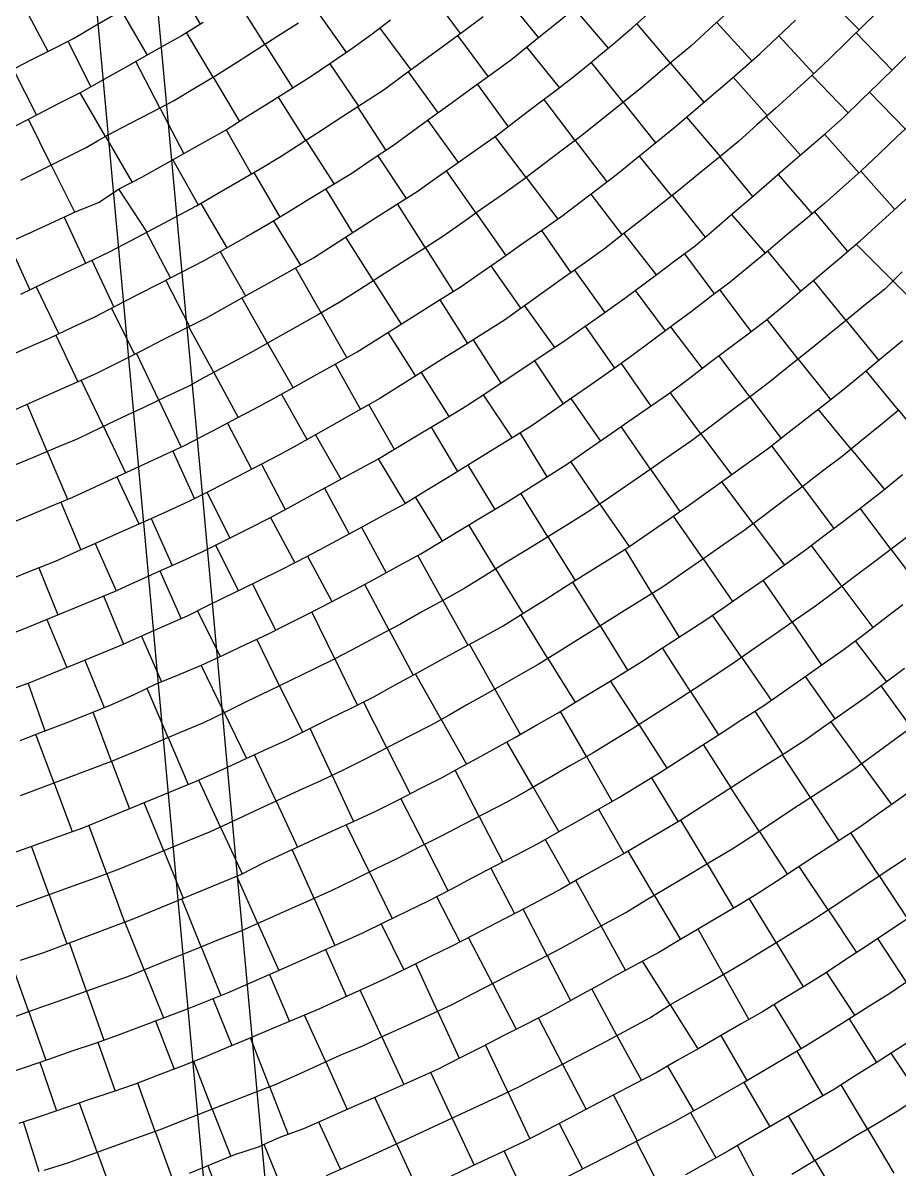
# Model space of a CAD drawing. Extents: x 720124 to 720679, y 1579628 to 1580856.
# Drawn here: x 720255.9 to 720327.2, y 1580432.8 to 1580526 of the extents above; entities that cross this region are included whole.
import ezdxf

# ---------------------------------------------------------------- set-up
doc = ezdxf.new("R2010")
doc.units = 0
doc.layers.add('10016_0502_PANTES', color=7, linetype='Continuous')
doc.layers.add('AGROCAD PLL', color=7, linetype='Continuous')
doc.layers.add('GT01-0010016-0502', color=30, linetype='Continuous', lineweight=25)

msp = doc.modelspace()

# ---------------------------------------------------------------- linework, layer by layer
at = {"layer": '10016_0502_PANTES'}
for points in [[(720276.072, 1580426.94), (720270.309, 1580489.763), (720269.554, 1580497.995), (720265.623, 1580540.84), (720261.401, 1580586.866), (720261.114, 1580589.987), (720261.399, 1580591.269), (720261.796, 1580592.856), (720262.722, 1580594.444), (720263.913, 1580595.634), (720265.235, 1580596.428), (720267.169, 1580597.032), (720267.352, 1580597.089), (720269.601, 1580597.354), (720271.85, 1580597.486), (720273.834, 1580597.089), (720276.348, 1580596.693), (720281.243, 1580595.37), (720291.165, 1580591.93), (720299.777, 1580587.864), (720304.389, 1580585.687), (720322.114, 1580576.038), (720358.755, 1580556.093)], [(720259.205, 1580556.166), (720264.001, 1580503.756), (720268.439, 1580455.262), (720274.046, 1580394.001)]]:
    msp.add_lwpolyline(points, dxfattribs=at)
at = {"layer": 'AGROCAD PLL', "color": 3, "true_color": 0x00ff00}
for points in [[(720268.19, 1580529.516), (720270.32, 1580525.898)], [(720288.964, 1580528.53), (720291.461, 1580525.125)], [(720255.918, 1580527.399), (720257.923, 1580523.68)], [(720275.575, 1580524.263), (720273.337, 1580527.786)], [(720295.222, 1580528.021), (720297.843, 1580524.771)], [(720300.762, 1580527.152), (720303.515, 1580523.924)], [(720263.876, 1580526.988), (720265.991, 1580523.372)], [(720279.744, 1580527.02), (720282.212, 1580523.568)], [(720279.744, 1580527.02), (720282.212, 1580523.568)], [(720284.94, 1580525.562), (720287.458, 1580522.182)], [(720308.596, 1580522.73), (720305.86, 1580525.949)], [(720308.596, 1580522.73), (720305.86, 1580525.949)], [(720312.349, 1580526.033), (720315.206, 1580522.91)], [(720259.54, 1580524.5), (720261.413, 1580520.793)], [(720271.358, 1580521.578), (720269.201, 1580525.202)], [(720291.259, 1580524.975), (720293.744, 1580521.608)], [(720317.404, 1580524.935), (720320.266, 1580521.856)], [(720323.701, 1580525.186), (720326.631, 1580522.152)], [(720275.575, 1580524.263), (720277.845, 1580520.691)], [(720275.575, 1580524.263), (720277.845, 1580520.691)], [(720296.886, 1580523.994), (720299.534, 1580520.732)], [(720267.026, 1580519.084), (720265.065, 1580522.849)], [(720304.748, 1580519.539), (720302.145, 1580522.802)], [(720304.748, 1580519.539), (720302.145, 1580522.802)], [(720308.596, 1580522.73), (720311.312, 1580519.535)], [(720255.088, 1580522.225), (720256.996, 1580518.495)], [(720271.358, 1580521.578), (720273.506, 1580517.967)], [(720271.358, 1580521.578), (720273.506, 1580517.967)], [(720287.229, 1580522.016), (720289.668, 1580518.657)], [(720313.7, 1580521.578), (720316.465, 1580518.452)], [(720320.111, 1580521.706), (720323.045, 1580518.67)], [(720292.889, 1580520.993), (720295.366, 1580517.55)], [(720300.83, 1580516.433), (720298.28, 1580519.779)], [(720300.83, 1580516.433), (720298.28, 1580519.779)], [(720324.781, 1580520.36), (720327.707, 1580517.355)], [(720267.026, 1580519.084), (720268.968, 1580515.354)], [(720267.026, 1580519.084), (720268.968, 1580515.354)], [(720283.115, 1580519.177), (720285.418, 1580515.613)], [(720304.748, 1580519.539), (720307.378, 1580516.241)], [(720258.177, 1580514.433), (720256.323, 1580518.149)], [(720288.841, 1580518.058), (720291.304, 1580514.635)], [(720309.899, 1580518.329), (720312.63, 1580515.132)], [(720316.38, 1580518.377), (720319.168, 1580515.235)], [(720321.127, 1580516.949), (720323.91, 1580513.786)], [(720296.84, 1580513.419), (720294.312, 1580516.758)], [(720296.84, 1580513.419), (720294.312, 1580516.758)], [(720300.83, 1580516.433), (720303.405, 1580513.054)], [(720284.758, 1580515.172), (720287.066, 1580511.716)], [(720306.039, 1580515.152), (720308.676, 1580511.908)], [(720312.599, 1580515.107), (720315.265, 1580511.881)], [(720268.073, 1580514.845), (720270.152, 1580511.189)], [(720274.664, 1580513.834), (720276.794, 1580510.193)], [(720292.764, 1580510.523), (720290.348, 1580513.959)], [(720292.764, 1580510.523), (720290.348, 1580513.959)], [(720317.351, 1580513.673), (720320.116, 1580510.457)], [(720324.069, 1580513.928), (720326.84, 1580510.827)], [(720263.689, 1580512.443), (720265.981, 1580508.976)], [(720280.548, 1580512.478), (720282.721, 1580508.926)], [(720270.35, 1580511.306), (720272.476, 1580507.695)], [(720288.637, 1580507.703), (720286.36, 1580511.264)], [(720288.637, 1580507.703), (720286.36, 1580511.264)], [(720302.106, 1580512.065), (720304.65, 1580508.737)], [(720292.764, 1580510.523), (720295.184, 1580507.083)], [(720313.559, 1580510.413), (720316.29, 1580507.261)], [(720320.316, 1580510.624), (720323.008, 1580507.395)], [(720276.278, 1580509.877), (720278.471, 1580506.292)], [(720265.939, 1580508.954), (720267.896, 1580505.24)], [(720284.416, 1580505.023), (720282.153, 1580508.563)], [(720284.416, 1580505.023), (720282.153, 1580508.563)], [(720298.081, 1580509.101), (720300.477, 1580505.661)], [(720254.702, 1580508.11), (720256.452, 1580504.282)], [(720288.637, 1580507.703), (720290.907, 1580504.152)], [(720326.699, 1580505.014), (720323.708, 1580507.993)], [(720326.699, 1580505.014), (720323.708, 1580507.993)], [(720261.485, 1580506.682), (720263.295, 1580502.87)], [(720271.94, 1580507.39), (720273.993, 1580503.78)], [(720316.479, 1580507.419), (720319.184, 1580504.175)], [(720280.153, 1580502.412), (720278.074, 1580506.069)], [(720280.153, 1580502.412), (720278.074, 1580506.069)], [(720293.978, 1580506.243), (720296.404, 1580502.761)], [(720300.78, 1580505.877), (720303.233, 1580502.436)], [(720267.523, 1580505.049), (720269.441, 1580501.3)], [(720284.416, 1580505.023), (720286.671, 1580501.496)], [(720322.882, 1580501.791), (720320.216, 1580505.045)], [(720322.882, 1580501.791), (720320.216, 1580505.045)], [(720326.699, 1580505.014), (720329.684, 1580502.041)], [(720256.973, 1580504.529), (720258.792, 1580500.695)], [(720312.604, 1580504.261), (720315.146, 1580500.872)], [(720275.802, 1580499.949), (720273.713, 1580503.623)], [(720275.802, 1580499.949), (720273.713, 1580503.623)], [(720289.817, 1580503.474), (720292.058, 1580499.91)], [(720296.706, 1580502.978), (720299.136, 1580499.579)], [(720263.079, 1580502.76), (720264.976, 1580499.05)], [(720280.153, 1580502.412), (720282.233, 1580498.755)], [(720271.414, 1580497.553), (720269.387, 1580501.273)], [(720271.414, 1580497.553), (720269.387, 1580501.273)], [(720301.643, 1580501.319), (720304.031, 1580497.904)], [(720308.6, 1580501.266), (720311.164, 1580497.88)], [(720322.882, 1580501.791), (720325.533, 1580498.556)], [(720258.573, 1580500.593), (720260.339, 1580496.801)], [(720285.586, 1580500.81), (720287.831, 1580497.262)], [(720292.541, 1580500.216), (720294.772, 1580496.689)], [(720266.951, 1580495.303), (720265.134, 1580499.13)], [(720266.951, 1580495.303), (720265.134, 1580499.13)], [(720275.802, 1580499.949), (720277.872, 1580496.309)], [(720281.303, 1580498.232), (720283.361, 1580494.549)], [(720297.513, 1580498.501), (720299.854, 1580494.994)], [(720304.584, 1580498.289), (720306.998, 1580494.823)], [(720315.055, 1580495.569), (720312.543, 1580498.918)], [(720315.055, 1580495.569), (720312.543, 1580498.918)], [(720318.991, 1580498.652), (720321.609, 1580495.354)], [(720271.414, 1580497.553), (720273.404, 1580493.901)], [(720288.305, 1580497.56), (720290.561, 1580493.972)], [(720327.158, 1580494.487), (720324.517, 1580497.703)], [(720327.158, 1580494.487), (720324.517, 1580497.703)], [(720262.437, 1580493.151), (720260.622, 1580496.927)], [(720262.437, 1580493.151), (720260.622, 1580496.927)], [(720276.941, 1580495.789), (720279.01, 1580492.086)], [(720293.346, 1580495.737), (720295.69, 1580492.226)], [(720300.481, 1580495.431), (720302.887, 1580491.978)], [(720311.053, 1580492.571), (720308.559, 1580495.918)], [(720311.053, 1580492.571), (720308.559, 1580495.918)], [(720315.055, 1580495.569), (720317.584, 1580492.197)], [(720257.869, 1580491.122), (720256.235, 1580494.976)], [(720257.869, 1580491.122), (720256.235, 1580494.976)], [(720266.951, 1580495.303), (720268.762, 1580491.486)], [(720284.05, 1580494.936), (720286.088, 1580491.31)], [(720323.294, 1580491.313), (720320.605, 1580494.566)], [(720323.294, 1580491.313), (720320.605, 1580494.566)], [(720327.158, 1580494.487), (720329.844, 1580491.214)], [(720262.437, 1580493.151), (720264.238, 1580489.406)], [(720272.527, 1580493.441), (720274.498, 1580489.679)], [(720289.098, 1580493.104), (720291.248, 1580489.491)], [(720296.344, 1580492.626), (720298.523, 1580489.063)], [(720306.963, 1580489.696), (720304.571, 1580493.152)], [(720306.963, 1580489.696), (720304.571, 1580493.152)], [(720311.053, 1580492.571), (720313.545, 1580489.227)], [(720257.869, 1580491.122), (720259.515, 1580487.242)], [(720319.327, 1580488.271), (720316.829, 1580491.601)], [(720319.327, 1580488.271), (720316.829, 1580491.601)], [(720275.299, 1580490.098), (720277.229, 1580486.406)], [(720292.087, 1580490.004), (720294.283, 1580486.414)], [(720302.847, 1580486.857), (720300.48, 1580490.311)], [(720302.847, 1580486.857), (720300.48, 1580490.311)], [(720263.531, 1580489.081), (720265.322, 1580485.235)], [(720306.963, 1580489.696), (720309.356, 1580486.238)], [(720280.417, 1580488.143), (720282.434, 1580484.427)], [(720319.327, 1580488.271), (720321.875, 1580484.873)], [(720258.977, 1580487.017), (720260.604, 1580483.125)], [(720287.824, 1580487.39), (720289.993, 1580483.844)], [(720298.617, 1580484.193), (720296.413, 1580487.735)], [(720298.617, 1580484.193), (720296.413, 1580487.735)], [(720302.847, 1580486.857), (720305.224, 1580483.389)], [(720326.534, 1580483.174), (720324.016, 1580486.509)], [(720326.534, 1580483.174), (720324.016, 1580486.509)], [(720266.33, 1580485.683), (720268.029, 1580481.865)], [(720276.025, 1580485.753), (720278.025, 1580482.069)], [(720294.36, 1580481.571), (720292.17, 1580485.15)], [(720294.36, 1580481.571), (720292.17, 1580485.15)], [(720311.244, 1580482.387), (720308.821, 1580485.865)], [(720311.244, 1580482.387), (720308.821, 1580485.865)], [(720315.332, 1580485.264), (720317.862, 1580481.891)], [(720283.449, 1580484.971), (720285.44, 1580481.261)], [(720261.766, 1580483.642), (720263.473, 1580479.806)], [(720271.557, 1580483.51), (720273.432, 1580479.797)], [(720298.617, 1580484.193), (720300.833, 1580480.633)], [(720279.043, 1580482.608), (720281.022, 1580478.92)], [(720290.062, 1580479.019), (720288.027, 1580482.679)], [(720290.062, 1580479.019), (720288.027, 1580482.679)], [(720307.109, 1580479.577), (720304.887, 1580483.171)], [(720307.109, 1580479.577), (720304.887, 1580483.171)], [(720311.244, 1580482.387), (720313.645, 1580478.94)], [(720326.534, 1580483.174), (720329.048, 1580479.844)], [(720294.36, 1580481.571), (720296.571, 1580477.957)], [(720302.862, 1580476.938), (720300.639, 1580480.511)], [(720302.862, 1580476.938), (720300.639, 1580480.511)], [(720318.491, 1580477.234), (720316.129, 1580480.658)], [(720318.491, 1580477.234), (720316.129, 1580480.658)], [(720274.576, 1580480.363), (720276.453, 1580476.592)], [(720285.684, 1580476.604), (720283.713, 1580480.321)], [(720285.684, 1580476.604), (720283.713, 1580480.321)], [(720307.109, 1580479.577), (720309.304, 1580476.027)], [(720322.542, 1580480.162), (720325.054, 1580476.813)], [(720262.451, 1580479.381), (720264.061, 1580475.451)], [(720290.062, 1580479.019), (720292.09, 1580475.37)], [(720298.615, 1580474.299), (720296.414, 1580477.859)], [(720298.615, 1580474.299), (720296.414, 1580477.859)], [(720314.377, 1580474.393), (720312.016, 1580477.815)], [(720314.377, 1580474.393), (720312.016, 1580477.815)], [(720257.831, 1580477.467), (720259.458, 1580473.554)], [(720302.862, 1580476.938), (720305.102, 1580473.339)], [(720318.491, 1580477.234), (720320.887, 1580473.761)], [(720276.771, 1580472.073), (720274.92, 1580475.851)], [(720276.771, 1580472.073), (720274.92, 1580475.851)], [(720285.684, 1580476.604), (720287.633, 1580472.928)], [(720294.287, 1580471.797), (720292.224, 1580475.443)], [(720294.287, 1580471.797), (720292.224, 1580475.443)], [(720310.221, 1580471.614), (720307.948, 1580475.151)], [(720310.221, 1580471.614), (720307.948, 1580475.151)], [(720310.221, 1580471.614), (720307.949, 1580475.151)], [(720310.221, 1580471.614), (720307.949, 1580475.151)], [(720323.634, 1580475.738), (720326.171, 1580472.386)], [(720260.925, 1580474.159), (720262.504, 1580470.304)], [(720281.268, 1580474.259), (720283.093, 1580470.51)], [(720298.615, 1580474.299), (720300.833, 1580470.713)], [(720306.016, 1580468.909), (720303.719, 1580472.484)], [(720306.016, 1580468.909), (720303.719, 1580472.484)], [(720319.562, 1580472.839), (720321.983, 1580469.363)], [(720276.771, 1580472.073), (720278.625, 1580468.287)], [(720294.287, 1580471.797), (720296.363, 1580468.13)], [(720310.221, 1580471.614), (720312.49, 1580468.081)], [(720328.188, 1580468.691), (720325.737, 1580472.066)], [(720285.506, 1580467.018), (720283.593, 1580470.758)], [(720285.506, 1580467.018), (720283.593, 1580470.758)], [(720289.936, 1580469.334), (720291.99, 1580465.706)], [(720301.743, 1580466.312), (720299.633, 1580469.982)], [(720301.743, 1580466.312), (720299.633, 1580469.982)], [(720315.451, 1580469.993), (720317.727, 1580466.469)], [(720281.039, 1580464.772), (720279.256, 1580468.601)], [(720281.039, 1580464.772), (720279.256, 1580468.601)], [(720306.016, 1580468.909), (720308.291, 1580465.367)], [(720324.146, 1580465.749), (720321.668, 1580469.138)], [(720258.422, 1580464.148), (720256.934, 1580468.113)], [(720258.422, 1580464.148), (720256.934, 1580468.113)], [(720267.709, 1580467.851), (720269.331, 1580464.028)], [(720285.506, 1580467.018), (720287.41, 1580463.294)], [(720311.249, 1580467.283), (720313.509, 1580463.771)], [(720276.498, 1580462.68), (720274.736, 1580466.463)], [(720276.498, 1580462.68), (720274.736, 1580466.463)], [(720301.743, 1580466.312), (720303.838, 1580462.669)], [(720319.985, 1580462.976), (720317.719, 1580466.463)], [(720293.012, 1580461.442), (720291.067, 1580465.198)], [(720293.012, 1580461.442), (720291.067, 1580465.198)], [(720258.422, 1580464.148), (720259.902, 1580460.206)], [(720271.961, 1580460.578), (720270.187, 1580464.388)], [(720271.961, 1580460.578), (720270.187, 1580464.388)], [(720297.406, 1580463.824), (720299.496, 1580460.19)], [(720307.039, 1580464.586), (720309.203, 1580461.012)], [(720315.802, 1580460.238), (720313.49, 1580463.759)], [(720288.566, 1580459.154), (720286.646, 1580462.908)], [(720288.566, 1580459.154), (720286.646, 1580462.908)], [(720319.985, 1580462.976), (720322.278, 1580459.45)], [(720319.985, 1580462.976), (720322.278, 1580459.45)], [(720267.352, 1580458.642), (720265.747, 1580462.56)], [(720267.352, 1580458.642), (720265.747, 1580462.56)], [(720302.736, 1580462.04), (720304.803, 1580458.42)], [(720293.012, 1580461.442), (720294.933, 1580457.73)], [(720262.712, 1580456.781), (720261.256, 1580460.72)], [(720262.712, 1580456.781), (720261.256, 1580460.72)], [(720271.961, 1580460.578), (720273.729, 1580456.782)], [(720315.802, 1580460.238), (720318.105, 1580456.732)], [(720315.802, 1580460.238), (720318.105, 1580456.732)], [(720325.58, 1580456.606), (720323.27, 1580460.101)], [(720288.566, 1580459.154), (720290.48, 1580455.411)], [(720258.015, 1580455.065), (720256.579, 1580459.016)], [(720258.015, 1580455.065), (720256.579, 1580459.016)], [(720267.352, 1580458.642), (720268.931, 1580454.789)], [(720307.267, 1580455.031), (720305.135, 1580458.614)], [(720293.971, 1580457.229), (720295.893, 1580453.539)], [(720311.563, 1580457.588), (720313.713, 1580453.975)], [(720311.563, 1580457.588), (720313.713, 1580453.975)], [(720321.412, 1580453.844), (720319.064, 1580457.361)], [(720262.712, 1580456.781), (720264.162, 1580452.855)], [(720275.008, 1580452.746), (720273.297, 1580456.592)], [(720275.008, 1580452.746), (720273.297, 1580456.592)], [(720284.095, 1580456.917), (720285.944, 1580453.142)], [(720325.58, 1580456.606), (720327.89, 1580453.11)], [(720325.58, 1580456.606), (720327.89, 1580453.11)], [(720302.938, 1580452.53), (720300.896, 1580456.226)], [(720258.015, 1580455.065), (720259.464, 1580451.08)], [(720270.39, 1580450.83), (720268.812, 1580454.74)], [(720270.39, 1580450.83), (720268.812, 1580454.74)], [(720279.576, 1580454.778), (720281.276, 1580450.956)], [(720289.537, 1580454.92), (720291.456, 1580451.234)], [(720307.267, 1580455.031), (720309.408, 1580451.432)], [(720307.267, 1580455.031), (720309.408, 1580451.432)], [(720317.183, 1580451.179), (720315.008, 1580454.747)], [(720298.546, 1580450.14), (720296.588, 1580453.901)], [(720321.412, 1580453.844), (720323.733, 1580450.368)], [(720321.412, 1580453.844), (720323.733, 1580450.368)], [(720265.755, 1580448.953), (720264.178, 1580452.861)], [(720265.755, 1580448.953), (720264.178, 1580452.861)], [(720275.008, 1580452.746), (720276.71, 1580448.917)], [(720285.053, 1580452.707), (720286.873, 1580448.97)], [(720294.105, 1580447.844), (720292.151, 1580451.596)], [(720312.908, 1580448.586), (720310.834, 1580452.274)], [(720261.065, 1580447.222), (720259.674, 1580451.159)], [(720261.065, 1580447.222), (720259.674, 1580451.159)], [(720317.183, 1580451.179), (720319.378, 1580447.577)], [(720317.183, 1580451.179), (720319.378, 1580447.577)], [(720325.448, 1580451.503), (720327.78, 1580447.973)], [(720280.514, 1580450.612), (720282.231, 1580446.803)], [(720256.354, 1580445.548), (720254.946, 1580449.509)], [(720256.354, 1580445.548), (720254.946, 1580449.509)], [(720265.755, 1580448.953), (720267.329, 1580445.056)], [(720289.637, 1580445.601), (720287.866, 1580449.455)], [(720308.562, 1580446.114), (720306.323, 1580449.674)], [(720294.105, 1580447.844), (720296.039, 1580444.13)], [(720294.105, 1580447.844), (720296.039, 1580444.13)], [(720312.908, 1580448.586), (720314.967, 1580444.922)], [(720312.908, 1580448.586), (720314.967, 1580444.922)], [(720321.278, 1580448.743), (720323.573, 1580445.271)], [(720261.065, 1580447.222), (720262.47, 1580443.252)], [(720285.095, 1580443.511), (720283.328, 1580447.306)], [(720308.562, 1580446.114), (720310.815, 1580442.531)], [(720308.562, 1580446.114), (720310.815, 1580442.531)], [(720317.015, 1580446.131), (720319.203, 1580442.554)], [(720256.354, 1580445.548), (720257.75, 1580441.622)], [(720280.528, 1580441.478), (720278.81, 1580445.283)], [(720289.637, 1580445.601), (720291.399, 1580441.768)], [(720289.637, 1580445.601), (720291.399, 1580441.768)], [(720299.802, 1580441.3), (720297.847, 1580445.055)], [(720266.685, 1580444.81), (720268.179, 1580440.892)], [(720323.12, 1580444.987), (720325.36, 1580441.425)], [(720304.233, 1580443.616), (720306.219, 1580439.958)], [(720304.233, 1580443.616), (720306.219, 1580439.958)], [(720312.693, 1580443.617), (720314.796, 1580439.959)], [(720261.992, 1580443.085), (720263.384, 1580439.105)], [(720295.348, 1580439.03), (720293.531, 1580442.857)], [(720318.867, 1580442.358), (720320.997, 1580438.717)], [(720257.265, 1580441.456), (720258.62, 1580437.493)], [(720271.297, 1580437.64), (720269.794, 1580441.521)], [(720328.872, 1580438.675), (720326.561, 1580442.194)], [(720299.802, 1580441.3), (720301.722, 1580437.613)], [(720299.802, 1580441.3), (720301.722, 1580437.613)], [(720308.358, 1580441.126), (720310.462, 1580437.489)], [(720266.637, 1580435.827), (720265.224, 1580439.735)], [(720275.953, 1580439.462), (720277.469, 1580435.569)], [(720275.953, 1580439.462), (720277.469, 1580435.569)], [(720314.559, 1580439.821), (720316.677, 1580436.201)], [(720324.629, 1580436.031), (720322.494, 1580439.619)], [(720286.284, 1580434.806), (720284.526, 1580438.592)], [(720295.348, 1580439.03), (720297.151, 1580435.23)], [(720295.348, 1580439.03), (720297.151, 1580435.23)], [(720303.946, 1580438.774), (720305.879, 1580435.063)], [(720290.819, 1580436.911), (720292.604, 1580433.065)], [(720290.819, 1580436.911), (720292.604, 1580433.065)], [(720310.213, 1580437.349), (720312.284, 1580433.675)], [(720320.337, 1580433.466), (720318.185, 1580437.083)], [(720257.194, 1580432.542), (720255.936, 1580436.591)], [(720266.637, 1580435.827), (720268.077, 1580431.842)], [(720266.637, 1580435.827), (720268.077, 1580431.842)], [(720281.727, 1580432.747), (720279.968, 1580436.576)], [(720299.515, 1580436.458), (720301.425, 1580432.768)], [(720324.629, 1580436.031), (720326.77, 1580432.434)], [(720324.629, 1580436.031), (720326.77, 1580432.434)], [(720261.936, 1580434.125), (720263.36, 1580430.208)], [(720261.936, 1580434.125), (720263.36, 1580430.208)], [(720277.113, 1580430.825), (720275.53, 1580434.758)], [(720295.046, 1580434.218), (720296.824, 1580430.452)], [(720316.03, 1580430.929), (720314.036, 1580434.667)], [(720272.434, 1580429.062), (720270.949, 1580433.019)], [(720320.337, 1580433.466), (720322.47, 1580429.881)], [(720320.337, 1580433.466), (720322.47, 1580429.881)]]:
    msp.add_lwpolyline(points, dxfattribs=at)
at = {"layer": 'AGROCAD PLL', "color": 5, "true_color": 0x0000ff}
for points in [[(720321.034, 1580528.374), (720323.943, 1580525.419)], [(720280.867, 1580522.664), (720283.187, 1580519.223)], [(720262.597, 1580516.764), (720260.538, 1580520.306)], [(720276.667, 1580519.953), (720278.869, 1580516.436)], [(720272.431, 1580517.296), (720274.449, 1580513.708)], [(720259.25, 1580510.189), (720260.973, 1580506.439)], [(720309.72, 1580507.213), (720312.165, 1580503.932)], [(720305.709, 1580504.228), (720308.163, 1580500.935)], [(720318.991, 1580498.652), (720316.445, 1580501.859)], [(720318.991, 1580498.652), (720316.445, 1580501.859)], [(720279.698, 1580492.473), (720281.749, 1580488.867)], [(720270.865, 1580487.788), (720272.71, 1580484.09)], [(720322.542, 1580480.162), (720320.053, 1580483.481)], [(720322.542, 1580480.162), (720320.053, 1580483.481)], [(720257.179, 1580481.654), (720258.713, 1580477.833)], [(720270.089, 1580478.157), (720271.932, 1580474.455)], [(720265.534, 1580476.098), (720267.16, 1580472.391)], [(720256.301, 1580472.257), (720257.667, 1580468.395)], [(720272.274, 1580469.887), (720274.087, 1580466.165)], [(720263.1, 1580465.914), (720264.544, 1580462.067)], [(720324.146, 1580465.749), (720326.589, 1580462.407)], [(720324.146, 1580465.749), (720326.589, 1580462.407)], [(720281.039, 1580464.772), (720282.777, 1580461.04)], [(720276.498, 1580462.68), (720278.233, 1580458.954)], [(720311.563, 1580457.588), (720309.442, 1580461.153)], [(720311.563, 1580457.588), (720309.442, 1580461.153)], [(720298.391, 1580459.566), (720300.429, 1580455.955)], [(720302.938, 1580452.53), (720304.932, 1580448.92)], [(720302.938, 1580452.53), (720304.932, 1580448.92)], [(720298.546, 1580450.14), (720300.462, 1580446.462)], [(720298.546, 1580450.14), (720300.462, 1580446.462)], [(720275.945, 1580448.581), (720277.589, 1580444.773)], [(720271.343, 1580446.626), (720272.889, 1580442.801)], [(720290.819, 1580436.911), (720289.095, 1580440.624)], [(720271.297, 1580437.64), (720272.794, 1580433.774)], [(720271.297, 1580437.64), (720272.794, 1580433.774)]]:
    msp.add_lwpolyline(points, dxfattribs=at)
at = {"layer": 'AGROCAD PLL', "color": 1, "true_color": 0xff0000}
for points in [[(720262.597, 1580516.764), (720264.775, 1580513.017)], [(720262.597, 1580516.764), (720264.775, 1580513.017)], [(720278.914, 1580516.465), (720281.207, 1580512.88)], [(720258.177, 1580514.433), (720260.099, 1580510.579)], [(720258.177, 1580514.433), (720260.099, 1580510.579)], [(720296.84, 1580513.419), (720299.408, 1580510.026)], [(720308.725, 1580511.946), (720311.4, 1580508.553)], [(720304.798, 1580508.852), (720307.431, 1580505.512)], [(720268.074, 1580491.169), (720269.859, 1580487.286)], [(720323.294, 1580491.313), (720326.006, 1580488.032)], [(720284.806, 1580490.539), (720287.002, 1580486.888)], [(720315.332, 1580485.264), (720312.775, 1580488.674)], [(720315.332, 1580485.264), (720312.775, 1580488.674)], [(720267.02, 1580481.41), (720268.77, 1580477.529)], [(720281.268, 1580474.259), (720279.4, 1580478.096)], [(720281.268, 1580474.259), (720279.4, 1580478.096)], [(720314.377, 1580474.393), (720316.791, 1580470.893)], [(720272.274, 1580469.887), (720270.397, 1580473.741)], [(720272.274, 1580469.887), (720270.397, 1580473.741)], [(720289.936, 1580469.334), (720287.838, 1580473.04)], [(720289.936, 1580469.334), (720287.838, 1580473.04)], [(720267.709, 1580467.851), (720266.008, 1580471.863)], [(720267.709, 1580467.851), (720266.008, 1580471.863)], [(720263.1, 1580465.914), (720261.596, 1580469.921)], [(720263.1, 1580465.914), (720261.596, 1580469.921)], [(720297.406, 1580463.824), (720295.278, 1580467.525)], [(720297.406, 1580463.824), (720295.278, 1580467.525)], [(720284.095, 1580456.917), (720282.204, 1580460.776)], [(720284.095, 1580456.917), (720282.204, 1580460.776)], [(720279.576, 1580454.778), (720277.805, 1580458.758)], [(720279.576, 1580454.778), (720277.805, 1580458.758)], [(720270.39, 1580450.83), (720271.982, 1580446.885)], [(720304.233, 1580443.616), (720302.174, 1580447.409)], [(720275.953, 1580439.462), (720274.406, 1580443.433)], [(720285.095, 1580443.511), (720286.895, 1580439.646)], [(720285.095, 1580443.511), (720286.895, 1580439.646)], [(720280.528, 1580441.478), (720282.277, 1580437.603)], [(720280.528, 1580441.478), (720282.277, 1580437.603)], [(720261.936, 1580434.125), (720260.482, 1580438.125)], [(720286.284, 1580434.806), (720288.081, 1580430.934)], [(720286.284, 1580434.806), (720288.081, 1580430.934)], [(720305.79, 1580435.018), (720307.738, 1580431.232)]]:
    msp.add_lwpolyline(points, dxfattribs=at)
at = {"layer": 'GT01-0010016-0502'}
for points in [[(720325.852, 1580527.275), (720324.419, 1580525.879), (720322.985, 1580524.494), (720321.551, 1580523.098), (720320.106, 1580521.702), (720318.618, 1580520.372), (720317.129, 1580519.042), (720315.63, 1580517.712), (720314.141, 1580516.382), (720312.599, 1580515.106), (720311.056, 1580513.842), (720309.513, 1580512.567), (720307.937, 1580511.325), (720306.372, 1580510.094), (720304.797, 1580508.851), (720303.221, 1580507.62), (720301.591, 1580506.455), (720299.971, 1580505.301), (720298.341, 1580504.135), (720296.711, 1580502.981), (720295.081, 1580501.816), (720293.385, 1580500.75), (720291.7, 1580499.683), (720290.004, 1580498.628), (720288.308, 1580497.562), (720286.612, 1580496.496), (720284.927, 1580495.429), (720283.188, 1580494.451), (720281.437, 1580493.462), (720279.697, 1580492.473), (720277.958, 1580491.495), (720276.722, 1580490.842), (720271.233, 1580487.972), (720269.449, 1580487.082), (720267.621, 1580486.258), (720265.794, 1580485.445), (720263.966, 1580484.632), (720262.139, 1580483.808), (720260.311, 1580482.995), (720258.495, 1580482.182), (720256.634, 1580481.436), (720254.773, 1580480.7)], [(720254.411, 1580485.101), (720256.25, 1580485.87), (720258.099, 1580486.65), (720259.938, 1580487.419), (720261.754, 1580488.253), (720263.571, 1580489.099), (720265.387, 1580489.934), (720267.204, 1580490.769), (720269.021, 1580491.604), (720270.439, 1580492.347), (720271.857, 1580493.09), (720273.275, 1580493.833), (720274.682, 1580494.576), (720276.1, 1580495.319), (720277.851, 1580496.297), (720279.59, 1580497.275), (720281.341, 1580498.253), (720283.081, 1580499.231), (720284.777, 1580500.298), (720286.462, 1580501.364), (720288.157, 1580502.43), (720289.853, 1580503.496), (720291.549, 1580504.551), (720293.19, 1580505.695), (720294.831, 1580506.838), (720296.473, 1580507.981), (720298.114, 1580509.125), (720299.755, 1580510.268), (720301.234, 1580511.399), (720302.714, 1580512.529), (720304.204, 1580513.66), (720308.968, 1580517.533), (720313.6, 1580521.49), (720314.724, 1580522.484), (720315.849, 1580523.479), (720317.305, 1580524.842), (720318.771, 1580526.205)], [(720300.343, 1580526.796), (720299.175, 1580525.845), (720298.007, 1580524.905), (720296.85, 1580523.965), (720295.682, 1580523.014), (720294.063, 1580521.838), (720292.443, 1580520.673), (720290.824, 1580519.496), (720289.205, 1580518.32), (720287.585, 1580517.155), (720285.966, 1580515.979), (720284.303, 1580514.868), (720282.64, 1580513.747), (720280.933, 1580512.714), (720279.226, 1580511.67), (720277.519, 1580510.637), (720275.813, 1580509.592), (720274.073, 1580508.603), (720272.333, 1580507.614), (720270.594, 1580506.625), (720268.821, 1580505.713), (720267.037, 1580504.801), (720265.254, 1580503.888), (720263.481, 1580502.965), (720261.698, 1580502.053), (720259.892, 1580501.207), (720258.076, 1580500.361), (720256.248, 1580499.549), (720254.42, 1580498.736)], [(720254.589, 1580494.244), (720256.417, 1580495.057), (720258.245, 1580495.87), (720260.072, 1580496.683), (720261.9, 1580497.496), (720263.683, 1580498.397), (720265.467, 1580499.298), (720267.251, 1580500.199), (720269.045, 1580501.1), (720270.829, 1580502.001), (720272.568, 1580502.979), (720274.308, 1580503.957), (720276.059, 1580504.935), (720277.798, 1580505.913), (720279.538, 1580506.892), (720281.223, 1580507.969), (720282.908, 1580509.046), (720284.593, 1580510.134), (720286.278, 1580511.212), (720287.963, 1580512.289), (720289.604, 1580513.432), (720291.234, 1580514.586), (720292.875, 1580515.741), (720294.506, 1580516.895), (720296.092, 1580518.104), (720297.679, 1580519.324), (720299.276, 1580520.534), (720300.863, 1580521.754), (720301.891, 1580522.593), (720302.92, 1580523.443), (720303.959, 1580524.282), (720305.459, 1580525.601), (720306.969, 1580526.909)], [(720254.669, 1580522.011), (720256.452, 1580522.923), (720258.225, 1580523.835), (720260.009, 1580524.737), (720261.737, 1580525.748), (720263.466, 1580526.748)], [(720285.801, 1580526.203), (720284.192, 1580525.005), (720282.584, 1580523.817), (720280.932, 1580522.707), (720279.269, 1580521.586), (720277.573, 1580520.52), (720275.888, 1580519.465), (720274.192, 1580518.398), (720272.496, 1580517.332), (720270.756, 1580516.354), (720269.006, 1580515.376), (720267.266, 1580514.386), (720265.526, 1580513.408), (720263.754, 1580512.485), (720262.09, 1580511.386), (720260.23, 1580510.639), (720258.413, 1580509.804), (720256.597, 1580508.981), (720254.78, 1580508.146)], [(720313.197, 1580526.809), (720311.72, 1580525.457), (720310.242, 1580524.105), (720308.871, 1580522.964), (720306.274, 1580520.757), (720301.37, 1580516.845), (720299.783, 1580515.635), (720298.186, 1580514.437), (720296.588, 1580513.228), (720294.958, 1580512.074), (720293.328, 1580510.919), (720291.687, 1580509.765), (720290.056, 1580508.611), (720288.371, 1580507.534), (720286.686, 1580506.468), (720284.991, 1580505.39), (720283.306, 1580504.313), (720281.621, 1580503.247), (720279.881, 1580502.258), (720278.141, 1580501.268), (720276.402, 1580500.29), (720274.662, 1580499.301), (720273.341, 1580498.592), (720272.02, 1580497.883), (720270.698, 1580497.163), (720269.377, 1580496.455), (720267.572, 1580495.598), (720265.766, 1580494.741), (720263.96, 1580493.884), (720262.155, 1580493.016), (720260.349, 1580492.159), (720258.5, 1580491.39), (720256.661, 1580490.61), (720254.812, 1580489.841)], [(720255.702, 1580503.926), (720257.508, 1580504.783), (720259.313, 1580505.651), (720261.119, 1580506.508), (720262.924, 1580507.365), (720264.697, 1580508.299), (720266.47, 1580509.233), (720268.231, 1580510.167), (720270.004, 1580511.102), (720271.722, 1580512.113), (720273.45, 1580513.124), (720275.179, 1580514.135), (720276.897, 1580515.157), (720278.571, 1580516.246), (720280.256, 1580517.323), (720281.93, 1580518.411), (720283.615, 1580519.499), (720285.289, 1580520.588), (720286.897, 1580521.775), (720288.516, 1580522.951), (720290.125, 1580524.138), (720291.733, 1580525.326), (720293.353, 1580526.502)], [(720270.542, 1580526.035), (720268.846, 1580524.98), (720267.374, 1580524.148), (720265.892, 1580523.316), (720264.421, 1580522.485), (720262.95, 1580521.653), (720260.598, 1580520.337), (720258.814, 1580519.425), (720257.031, 1580518.513), (720255.258, 1580517.601)], [(720255.718, 1580513.211), (720257.512, 1580514.101), (720259.296, 1580514.991), (720261.09, 1580515.882), (720261.949, 1580516.387), (720262.819, 1580516.893), (720264.592, 1580517.816), (720266.364, 1580518.739), (720268.137, 1580519.662), (720269.855, 1580520.684), (720271.573, 1580521.706), (720273.257, 1580522.784), (720274.942, 1580523.861), (720276.638, 1580524.938), (720278.323, 1580526.004)], [(720254.543, 1580476.171), (720255.953, 1580476.693), (720257.791, 1580477.451), (720259.641, 1580478.219), (720261.491, 1580478.988), (720263.34, 1580479.746), (720265.168, 1580480.57), (720266.984, 1580481.394), (720268.812, 1580482.218), (720270.628, 1580483.042), (720272.412, 1580483.943), (720274.207, 1580484.833), (720275.99, 1580485.734), (720277.752, 1580486.69), (720279.502, 1580487.646), (720281.264, 1580488.602), (720283.015, 1580489.558), (720284.765, 1580490.514), (720286.483, 1580491.548), (720288.201, 1580492.57), (720289.919, 1580493.592), (720291.647, 1580494.614), (720293.311, 1580495.714), (720294.974, 1580496.824), (720296.648, 1580497.923), (720298.311, 1580499.033), (720299.974, 1580500.132), (720301.196, 1580501.006), (720302.43, 1580501.869), (720303.653, 1580502.732), (720304.875, 1580503.606), (720307.384, 1580505.477), (720308.982, 1580506.664), (720310.59, 1580507.862), (720312.111, 1580509.159), (720313.621, 1580510.467), (720315.143, 1580511.775), (720316.653, 1580513.073), (720318.174, 1580514.381), (720319.695, 1580515.689), (720321.194, 1580517.008), (720322.693, 1580518.327), (720324.127, 1580519.723), (720325.561, 1580521.119), (720326.995, 1580522.504), (720328.429, 1580523.9)], [(720328.48, 1580518.079), (720327.025, 1580516.716), (720325.569, 1580515.342), (720324.113, 1580513.968), (720322.625, 1580512.638), (720321.136, 1580511.308), (720319.594, 1580510.022), (720318.062, 1580508.747), (720316.53, 1580507.461), (720314.987, 1580506.174), (720313.455, 1580504.899), (720311.857, 1580503.701), (720310.26, 1580502.503), (720308.651, 1580501.304), (720307.054, 1580500.095), (720305.456, 1580498.897), (720303.815, 1580497.754), (720302.174, 1580496.61), (720300.533, 1580495.467), (720298.892, 1580494.324), (720297.25, 1580493.181), (720295.544, 1580492.136), (720293.848, 1580491.092), (720292.141, 1580490.037), (720290.434, 1580488.993), (720288.738, 1580487.949), (720287.031, 1580486.904), (720285.27, 1580485.948), (720283.508, 1580485.003), (720281.746, 1580484.058), (720279.985, 1580483.113), (720278.223, 1580482.168), (720276.73, 1580481.424), (720275.236, 1580480.692), (720273.742, 1580479.948), (720272.238, 1580479.216), (720270.744, 1580478.483), (720269.25, 1580477.74), (720267.423, 1580476.938), (720265.595, 1580476.125), (720263.768, 1580475.323), (720261.918, 1580474.565), (720260.068, 1580473.807), (720258.219, 1580473.039), (720256.369, 1580472.281), (720254.476, 1580471.611)], [(720255.665, 1580467.627), (720257.526, 1580468.34), (720259.398, 1580469.065), (720261.259, 1580469.779), (720263.108, 1580470.558), (720264.947, 1580471.349), (720266.741, 1580472.217), (720268.591, 1580472.986), (720270.43, 1580473.755), (720272.246, 1580474.601), (720274.052, 1580475.447), (720275.868, 1580476.293), (720277.297, 1580477.025), (720278.715, 1580477.745), (720280.144, 1580478.477), (720281.573, 1580479.198), (720282.992, 1580479.93), (720284.753, 1580480.886), (720286.504, 1580481.842), (720288.265, 1580482.809), (720289.972, 1580483.832), (720291.69, 1580484.865), (720293.408, 1580485.887), (720295.125, 1580486.92), (720296.81, 1580487.986), (720298.506, 1580489.053), (720300.202, 1580490.119), (720301.843, 1580491.251), (720303.485, 1580492.394), (720305.126, 1580493.538), (720306.778, 1580494.67), (720308.419, 1580495.813), (720310.017, 1580497.011), (720311.614, 1580498.221), (720313.211, 1580499.419), (720314.809, 1580500.617), (720316.406, 1580501.826), (720317.938, 1580503.113), (720319.46, 1580504.41), (720320.992, 1580505.696), (720322.524, 1580506.982), (720324.045, 1580508.279), (720325.522, 1580509.631), (720327, 1580510.972), (720328.466, 1580512.324)], [(720327.434, 1580505.753), (720326.022, 1580504.335), (720324.468, 1580503.082), (720322.914, 1580501.817), (720321.371, 1580500.553), (720319.807, 1580499.3), (720318.242, 1580498.058), (720316.688, 1580496.805), (720315.091, 1580495.595), (720313.493, 1580494.397), (720311.896, 1580493.199), (720310.287, 1580492.001), (720308.646, 1580490.857), (720307.005, 1580489.725), (720305.353, 1580488.582), (720303.712, 1580487.45), (720302.06, 1580486.317), (720300.364, 1580485.262), (720298.657, 1580484.218), (720296.961, 1580483.163), (720295.254, 1580482.118), (720293.547, 1580481.074), (720291.851, 1580480.019), (720290.101, 1580479.041), (720288.361, 1580478.074), (720286.61, 1580477.095), (720284.849, 1580476.161), (720283.076, 1580475.216), (720281.314, 1580474.282), (720279.509, 1580473.403), (720277.714, 1580472.535), (720275.92, 1580471.656), (720274.114, 1580470.788), (720272.32, 1580469.909), (720270.514, 1580469.03), (720268.676, 1580468.261), (720266.837, 1580467.481), (720264.987, 1580466.702), (720263.149, 1580465.933), (720261.277, 1580465.23), (720259.405, 1580464.517), (720257.534, 1580463.814), (720255.662, 1580463.111)], [(720255.098, 1580458.48), (720256.981, 1580459.161), (720258.864, 1580459.831), (720260.747, 1580460.511), (720262.596, 1580461.269), (720264.446, 1580462.027), (720266.295, 1580462.784), (720268.145, 1580463.542), (720269.995, 1580464.3), (720271.822, 1580465.135), (720273.639, 1580465.959), (720275.455, 1580466.794), (720277.283, 1580467.618), (720279.066, 1580468.508), (720280.861, 1580469.398), (720282.645, 1580470.288), (720284.439, 1580471.178), (720286.19, 1580472.145), (720287.951, 1580473.101), (720289.702, 1580474.068), (720291.453, 1580475.024), (720293.214, 1580475.98), (720294.965, 1580476.948), (720296.661, 1580478.014), (720298.357, 1580479.069), (720300.042, 1580480.135), (720301.738, 1580481.202), (720303.433, 1580482.257), (720305.129, 1580483.323), (720306.771, 1580484.455), (720308.423, 1580485.588), (720310.064, 1580486.731), (720311.694, 1580487.896), (720313.313, 1580489.061), (720314.944, 1580490.227), (720316.563, 1580491.392), (720318.139, 1580492.634), (720319.714, 1580493.865), (720321.279, 1580495.096), (720322.855, 1580496.328), (720324.398, 1580497.603), (720325.93, 1580498.889), (720327.472, 1580500.164)], [(720327.209, 1580494.529), (720325.655, 1580493.254), (720324.112, 1580491.989), (720322.57, 1580490.714), (720320.972, 1580489.516), (720319.375, 1580488.307), (720317.777, 1580487.109), (720316.18, 1580485.899), (720314.582, 1580484.701), (720312.941, 1580483.558), (720311.3, 1580482.426), (720309.658, 1580481.282), (720308.017, 1580480.139), (720306.311, 1580479.084), (720304.615, 1580478.029), (720302.919, 1580476.973), (720301.223, 1580475.918), (720299.527, 1580474.863), (720297.82, 1580473.808), (720296.371, 1580472.976), (720294.921, 1580472.155), (720293.471, 1580471.335), (720292.021, 1580470.514), (720290.572, 1580469.693), (720289.122, 1580468.873), (720287.349, 1580467.961), (720285.566, 1580467.049), (720283.782, 1580466.137), (720282.009, 1580465.225), (720280.193, 1580464.379), (720278.376, 1580463.544), (720276.56, 1580462.709), (720274.743, 1580461.863), (720272.927, 1580461.028), (720271.11, 1580460.182), (720269.261, 1580459.424), (720267.411, 1580458.666), (720265.561, 1580457.908), (720263.712, 1580457.151), (720261.84, 1580456.459), (720259.957, 1580455.779), (720258.075, 1580455.087), (720256.203, 1580454.407), (720254.32, 1580453.726)], [(720255.693, 1580449.754), (720257.598, 1580450.379), (720259.47, 1580451.082), (720261.341, 1580451.785), (720263.213, 1580452.498), (720265.085, 1580453.201), (720266.235, 1580453.676), (720273.61, 1580456.721), (720275.567, 1580457.731), (720277.384, 1580458.566), (720279.211, 1580459.401), (720281.028, 1580460.236), (720282.845, 1580461.071), (720284.661, 1580461.895), (720286.445, 1580462.807), (720288.228, 1580463.708), (720290.012, 1580464.62), (720291.408, 1580465.385), (720292.815, 1580466.161), (720295.962, 1580467.904), (720297.712, 1580468.893), (720299.452, 1580469.871), (720300.815, 1580470.702), (720302.179, 1580471.544), (720303.542, 1580472.375), (720304.905, 1580473.217), (720306.268, 1580474.059), (720307.943, 1580475.147), (720309.627, 1580476.236), (720311.301, 1580477.324), (720312.932, 1580478.445), (720314.562, 1580479.577), (720316.204, 1580480.709), (720319.582, 1580483.118), (720321.169, 1580484.338), (720322.766, 1580485.548), (720324.353, 1580486.768), (720325.939, 1580487.977), (720327.482, 1580489.252)], [(720328.376, 1580484.568), (720326.779, 1580483.359), (720325.192, 1580482.161), (720323.594, 1580480.951), (720321.997, 1580479.753), (720320.399, 1580478.544), (720318.747, 1580477.411), (720317.106, 1580476.279), (720315.454, 1580475.136), (720313.813, 1580474.004), (720312.161, 1580472.871), (720310.519, 1580471.806), (720308.877, 1580470.751), (720307.224, 1580469.685), (720305.582, 1580468.63), (720302.201, 1580466.575), (720300.461, 1580465.575), (720298.732, 1580464.586), (720296.993, 1580463.586), (720295.264, 1580462.597), (720293.48, 1580461.684), (720291.697, 1580460.761), (720289.924, 1580459.849), (720288.141, 1580458.937), (720286.368, 1580458.025), (720284.563, 1580457.146), (720282.768, 1580456.267), (720280.973, 1580455.399), (720279.146, 1580454.586), (720277.318, 1580453.773), (720275.491, 1580452.96), (720273.663, 1580452.148), (720271.803, 1580451.401), (720269.953, 1580450.654), (720268.103, 1580449.907), (720266.243, 1580449.15), (720264.393, 1580448.403), (720262.51, 1580447.733), (720260.617, 1580447.064), (720258.734, 1580446.394), (720256.851, 1580445.725), (720254.968, 1580445.055)], [(720254.221, 1580440.412), (720256.104, 1580441.059), (720257.998, 1580441.707), (720259.892, 1580442.365), (720261.785, 1580443.013), (720263.668, 1580443.671), (720265.54, 1580444.374), (720267.412, 1580445.087), (720269.283, 1580445.79), (720270.896, 1580446.446), (720272.52, 1580447.102), (720276.262, 1580448.718), (720278.089, 1580449.53), (720279.917, 1580450.343), (720281.744, 1580451.167), (720283.561, 1580451.98), (720285.367, 1580452.859), (720287.161, 1580453.738), (720288.956, 1580454.617), (720290.728, 1580455.54), (720292.501, 1580456.463), (720294.274, 1580457.386), (720296.046, 1580458.31), (720297.819, 1580459.244), (720299.473, 1580460.177), (720301.126, 1580461.121), (720302.78, 1580462.065), (720304.434, 1580463.009), (720307.773, 1580465.031), (720309.447, 1580466.119), (720311.131, 1580467.207), (720312.806, 1580468.284), (720314.49, 1580469.373), (720316.175, 1580470.461), (720317.806, 1580471.604), (720319.447, 1580472.758), (720321.088, 1580473.902), (720322.718, 1580475.045), (720324.316, 1580476.254), (720325.913, 1580477.463), (720327.5, 1580478.673)], [(720327.643, 1580473.472), (720326.034, 1580472.285), (720324.426, 1580471.098), (720322.796, 1580469.944), (720321.165, 1580468.778), (720319.535, 1580467.624), (720317.85, 1580466.547), (720316.165, 1580465.47), (720314.48, 1580464.393), (720312.795, 1580463.315), (720311.11, 1580462.227), (720309.436, 1580461.15), (720307.912, 1580460.251), (720306.387, 1580459.352), (720304.863, 1580458.454), (720301.404, 1580456.52), (720299.676, 1580455.519), (720297.903, 1580454.585), (720296.13, 1580453.662), (720294.358, 1580452.739), (720292.574, 1580451.816), (720290.802, 1580450.893), (720289.007, 1580450.014), (720287.213, 1580449.135), (720285.418, 1580448.267), (720284.053, 1580447.635), (720282.688, 1580447.014), (720281.323, 1580446.383), (720279.957, 1580445.762), (720276.14, 1580444.168), (720274.301, 1580443.388), (720272.452, 1580442.619), (720270.613, 1580441.84), (720268.753, 1580441.115), (720266.892, 1580440.39), (720265.02, 1580439.655), (720263.127, 1580439.018), (720261.233, 1580438.382), (720259.339, 1580437.734), (720257.445, 1580437.098), (720255.551, 1580436.461)], [(720257.613, 1580432.673), (720259.529, 1580433.254), (720261.412, 1580433.934), (720263.284, 1580434.615), (720265.167, 1580435.295), (720267.049, 1580435.976), (720268.91, 1580436.701), (720270.771, 1580437.436), (720272.642, 1580438.161), (720274.503, 1580438.897), (720276.364, 1580439.622), (720278.191, 1580440.423), (720281.717, 1580442.015), (720283.556, 1580442.795), (720285.372, 1580443.641), (720287.189, 1580444.476), (720289.005, 1580445.31), (720290.822, 1580446.145), (720292.595, 1580447.057), (720294.367, 1580447.98), (720296.151, 1580448.904), (720297.923, 1580449.816), (720299.696, 1580450.739), (720301.447, 1580451.706), (720303.197, 1580452.673), (720304.948, 1580453.64), (720306.666, 1580454.673), (720308.384, 1580455.696), (720310.101, 1580456.718), (720311.819, 1580457.74), (720313.537, 1580458.762), (720315.211, 1580459.85), (720316.885, 1580460.95), (720318.559, 1580462.049), (720320.233, 1580463.137), (720321.907, 1580464.237), (720323.581, 1580465.336), (720325.189, 1580466.512), (720326.809, 1580467.688), (720328.428, 1580468.865)], [(720328.816, 1580463.976), (720327.186, 1580462.822), (720325.545, 1580461.679), (720323.914, 1580460.525), (720322.241, 1580459.425), (720320.567, 1580458.337), (720318.892, 1580457.249), (720317.219, 1580456.15), (720315.534, 1580455.061), (720313.956, 1580454.118), (720312.377, 1580453.185), (720310.799, 1580452.253), (720309.221, 1580451.321), (720307.642, 1580450.388), (720304.194, 1580448.521), (720302.798, 1580447.756), (720301.402, 1580446.98), (720299.995, 1580446.204), (720298.599, 1580445.439), (720296.815, 1580444.527), (720295.032, 1580443.615), (720293.248, 1580442.714), (720291.465, 1580441.802), (720289.692, 1580440.89), (720287.864, 1580440.077), (720286.037, 1580439.264), (720284.209, 1580438.451), (720282.381, 1580437.649), (720280.554, 1580436.836), (720278.726, 1580436.023), (720276.844, 1580435.343), (720275.93, 1580434.936), (720275.016, 1580434.53), (720273.111, 1580433.905), (720271.262, 1580433.147), (720269.412, 1580432.389)], [(720280.584, 1580432.222), (720282.056, 1580432.899), (720284.066, 1580433.777), (720292.676, 1580437.773), (720294.482, 1580438.619), (720296.288, 1580439.476), (720298.071, 1580440.399), (720299.844, 1580441.322), (720301.616, 1580442.245), (720303.389, 1580443.157), (720305.151, 1580444.113), (720306.901, 1580445.07), (720308.597, 1580446.136), (720311.529, 1580447.811), (720313.269, 1580448.789), (720314.643, 1580449.62), (720316.006, 1580450.462), (720317.369, 1580451.293), (720318.732, 1580452.135), (720320.096, 1580452.966), (720321.759, 1580454.076), (720323.433, 1580455.175), (720325.096, 1580456.285), (720326.759, 1580457.385), (720328.433, 1580458.495)], [(720327.876, 1580453.1), (720326.202, 1580452.001), (720324.539, 1580450.902), (720322.865, 1580449.792), (720321.202, 1580448.692), (720319.495, 1580447.648), (720317.788, 1580446.604), (720316.081, 1580445.56), (720314.353, 1580444.571), (720312.613, 1580443.57), (720310.884, 1580442.57), (720309.144, 1580441.581), (720307.416, 1580440.581), (720305.643, 1580439.658), (720303.87, 1580438.735), (720302.098, 1580437.812), (720300.325, 1580436.878), (720298.542, 1580435.954), (720296.769, 1580435.031), (720295.265, 1580434.321), (720293.76, 1580433.61), (720292.255, 1580432.9), (720290.74, 1580432.189)], [(720300.065, 1580432.072), (720301.849, 1580432.984), (720303.622, 1580433.896), (720305.405, 1580434.82), (720307.178, 1580435.732), (720308.961, 1580436.644), (720310.218, 1580437.352), (720311.485, 1580438.06), (720314.47, 1580439.769), (720316.199, 1580440.78), (720317.917, 1580441.802), (720319.645, 1580442.813), (720321.341, 1580443.869), (720323.037, 1580444.935), (720324.733, 1580446.001), (720326.429, 1580447.056), (720328.081, 1580448.178)], [(720328.705, 1580443.546), (720327.009, 1580442.48), (720325.324, 1580441.403), (720323.628, 1580440.336), (720321.943, 1580439.27), (720320.214, 1580438.259), (720318.486, 1580437.259), (720316.757, 1580436.247), (720315.028, 1580435.247), (720313.299, 1580434.236), (720312.14, 1580433.595), (720310.969, 1580432.943), (720309.798, 1580432.291)], [(720318.453, 1580432.334), (720320.171, 1580433.367), (720321.889, 1580434.389), (720323.607, 1580435.422), (720325.324, 1580436.445), (720327.031, 1580437.478), (720328.705, 1580438.566)]]:
    msp.add_lwpolyline(points, dxfattribs=at)

doc.saveas('drawing.dxf')
